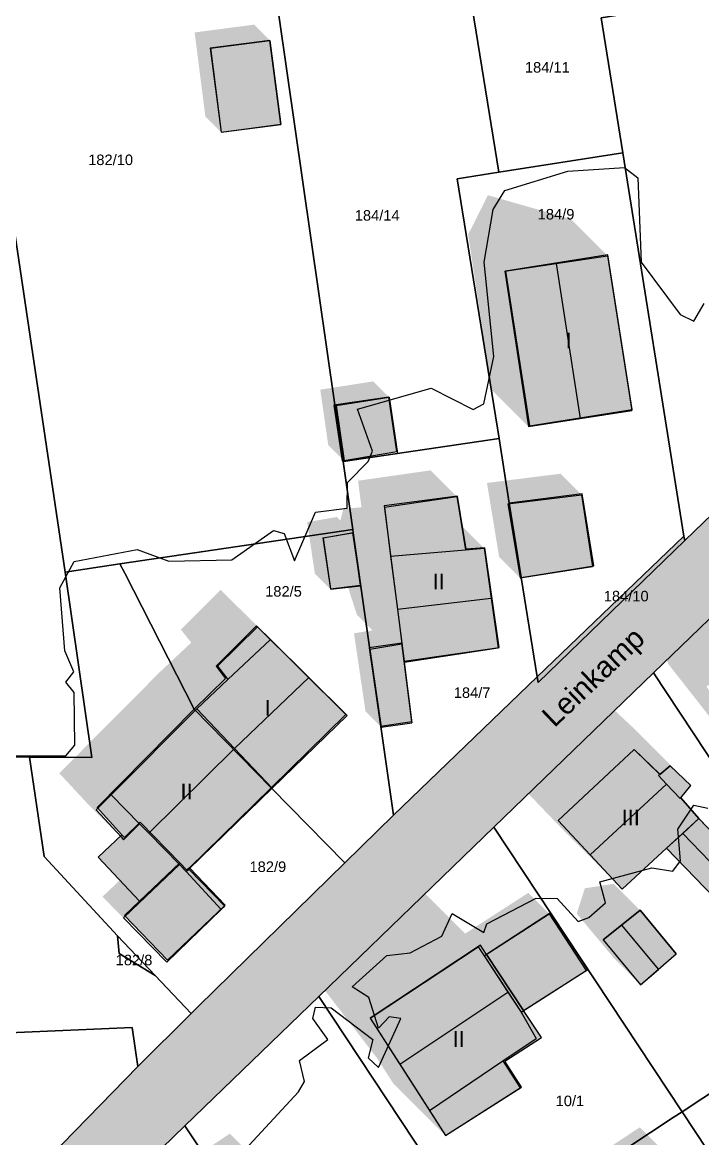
# Model space of a CAD drawing. Header units: millimetres. Extents: x 238 to 3518, y -74 to 2735.
# Drawn here: x 1843.6 to 1908.3, y 1131.8 to 1238 of the extents above; entities that cross this region are included whole.
import ezdxf
from ezdxf.enums import TextEntityAlignment as Align

# ---------------------------------------------------------------- set-up
doc = ezdxf.new("R2010")
doc.units = ezdxf.units.MM
for name, color, linetype in [('LP_Flurstueck_bez', 7, 'Continuous'), ('LP_Flurstuecke', 8, 'Continuous'), ('LP_Gebaeude_Dachaufsicht', 9, 'Continuous'), ('LP_Gebaeude_Dachschatten', 253, 'Continuous'), ('LP_Gebaeude_F', 254, 'Continuous'), ('LP_Gebaeude_Geschosszahl', 7, 'Continuous'), ('LP_Gebaeude_Schatten', 7, 'Continuous'), ('LP_Gebaeude_U', 7, 'Continuous'), ('LP_Topographie_Hoehenlinien', 8, 'Continuous'), ('LP_Verkehr_Strassen', 9, 'Continuous'), ('LP_Verkehr_Strassennamen', 7, 'Continuous')]:
    doc.layers.add(name, color=color, linetype=linetype)
doc.styles.get("Standard").update_dxf_attribs({"font": 'arial.ttf'})

msp = doc.modelspace()

# ---------------------------------------------------------------- hatches: boundary and pattern name
at = {"layer": 'LP_Gebaeude_Dachschatten'}
for points in [[(1889.51, 1214.34), (1891.74, 1199.55), (1896.67, 1200.32), (1894.39, 1215.08)], [(1888.2, 1183.23), (1887.54, 1187.97), (1885.76, 1187.82), (1878.63, 1187.23), (1879.27, 1182.18)], [(1863.76, 1168.92), (1860.17, 1172.7), (1852.02, 1164.51), (1854.73, 1161.73), (1855.6, 1160.85)], [(1904.9, 1165.53), (1904.14, 1166.35), (1904.25, 1166.46), (1901.83, 1168.82), (1894.58, 1162.05), (1897.63, 1158.79)], [(1911.06, 1156.03), (1912.43, 1157.27), (1912.6, 1157.42), (1907.98, 1162.24), (1906.44, 1160.83)], [(1906.44, 1160.83), (1904.91, 1159.42), (1909.46, 1154.71), (1910.22, 1155.27), (1911.06, 1156.03)], [(1905.81, 1149.36), (1902.38, 1153.53), (1900.62, 1152.11), (1904.12, 1147.89)], [(1898.85, 1150.7), (1902.42, 1146.42), (1904.12, 1147.89), (1900.62, 1152.11)], [(1889.8, 1145.72), (1887.53, 1149.17), (1886.97, 1150.04), (1876.68, 1143.26), (1879.5, 1138.86)]]:
    msp.add_hatch(color=253, dxfattribs=at).paths.add_polyline_path(points)
at = {"layer": 'LP_Gebaeude_F'}
for points in [[(1861.45, 1235.58), (1862.49, 1227.59), (1868.17, 1228.33), (1867.13, 1236.32)], [(1889.55, 1214.36), (1891.85, 1199.64), (1901.62, 1201.17), (1899.31, 1215.89)], [(1873.22, 1201.58), (1874.01, 1196.29), (1879.23, 1197.17), (1878.45, 1202.36)], [(1878, 1192.01), (1879.69, 1178.93), (1879.91, 1177.23), (1888.95, 1178.52), (1887.59, 1188.02), (1885.81, 1187.88), (1885.01, 1192.92)], [(1889.93, 1192.27), (1891.06, 1185.2), (1897.96, 1186.31), (1896.87, 1193.14)], [(1872.2, 1188.94), (1872.9, 1184.11), (1875.75, 1184.45), (1875.06, 1189.43)], [(1859.91, 1172.65), (1867.25, 1165.18), (1874.35, 1172.14), (1865.85, 1180.59), (1862.01, 1176.74), (1862.9, 1175.58)], [(1876.59, 1178.48), (1877.68, 1171.04), (1880.65, 1171.47), (1879.91, 1177.23), (1879.69, 1178.93)], [(1850.69, 1163.29), (1853.04, 1160.71), (1853.29, 1160.44), (1854.78, 1161.9), (1858.57, 1158.03), (1859.24, 1157.32), (1859.48, 1157.55), (1867.25, 1165.18), (1859.91, 1172.65)], [(1894.58, 1162.05), (1900.68, 1155.53), (1904.91, 1159.42), (1907.98, 1162.24), (1906.26, 1164.22), (1907.22, 1165.39), (1905.23, 1167.25), (1904.26, 1166.45), (1901.83, 1168.82)], [(1850.77, 1158.57), (1854.73, 1154.39), (1858.57, 1158.03), (1854.78, 1161.9), (1853.29, 1160.44), (1853.04, 1160.71)], [(1904.91, 1159.42), (1909.46, 1154.71), (1910.22, 1155.27), (1912.43, 1157.27), (1912.6, 1157.42), (1907.98, 1162.24)], [(1853.29, 1153.02), (1857.37, 1148.75), (1862.87, 1154), (1859.48, 1157.55), (1859.24, 1157.32), (1858.57, 1158.03), (1854.73, 1154.39)], [(1887.76, 1149.31), (1891.29, 1143.96), (1897.41, 1147.89), (1893.86, 1153.26)], [(1898.85, 1150.7), (1902.42, 1146.42), (1905.81, 1149.36), (1902.38, 1153.53)], [(1876.68, 1143.26), (1883.86, 1132.06), (1891.08, 1136.67), (1889.49, 1139.16), (1892.98, 1141.39), (1891.29, 1143.96), (1887.76, 1149.31), (1887.19, 1150.18)]]:
    msp.add_hatch(color=254, dxfattribs=at).paths.add_polyline_path(points)
at = {"layer": 'LP_Gebaeude_Schatten'}
for points in [[(1867.14, 1236.32), (1861.47, 1235.57), (1862.49, 1227.57), (1860.99, 1229.07), (1859.97, 1237.07), (1865.64, 1237.82), (1867.14, 1236.32)], [(1889.51, 1214.34), (1891.74, 1199.55), (1888.24, 1203.05), (1886.01, 1217.84), (1887.89, 1221.58), (1895.77, 1219.32), (1899.27, 1215.82), (1889.51, 1214.34)], [(1871.93, 1203.07), (1876.98, 1203.86), (1878.48, 1202.36), (1873.43, 1201.57), (1874.19, 1196.29), (1872.69, 1197.79), (1871.93, 1203.07)], [(1873.51, 1190.95), (1873.85, 1190.6), (1874.13, 1191.73), (1875.85, 1191.87), (1875.53, 1194.4), (1882.44, 1195.39), (1884.94, 1192.89), (1878.03, 1191.9), (1878.63, 1187.23), (1879.27, 1182.18), (1879.7, 1178.87), (1876.64, 1178.38), (1877.74, 1170.94), (1876.24, 1172.44), (1875.14, 1179.88), (1876.9, 1180.16), (1875.42, 1181.64), (1874.7, 1183.87), (1874.57, 1184.26), (1875.75, 1184.4), (1875.01, 1189.45), (1872.19, 1188.96), (1872.91, 1184.07), (1871.41, 1185.57), (1870.69, 1190.46), (1873.51, 1190.95)], [(1887.8, 1194.19), (1894.8, 1195.07), (1896.8, 1193.07), (1889.8, 1192.19), (1890.96, 1185.15), (1888.96, 1187.15), (1887.8, 1194.19)], [(1885.76, 1187.82), (1885.39, 1190.11), (1887.54, 1187.97), (1885.76, 1187.82)], [(1905.05, 1176.98), (1904.2, 1179.32), (1912.74, 1184.16), (1920.73, 1189.48), (1924.73, 1185.48), (1916.74, 1180.16), (1908.7, 1174.82), (1914.4, 1166.15), (1910.4, 1170.15), (1905.05, 1176.98)], [(1849.47, 1163.99), (1847.08, 1166.56), (1848.52, 1168.01), (1856.67, 1176.2), (1859.64, 1178.99), (1858.66, 1180.24), (1862.45, 1184.01), (1863.68, 1182.79), (1865.33, 1181.17), (1870.99, 1175.54), (1874.49, 1172.04), (1867.18, 1179.29), (1865.95, 1180.51), (1862.16, 1176.74), (1863.14, 1175.49), (1860.17, 1172.7), (1852.02, 1164.51), (1850.58, 1163.06), (1852.97, 1160.49), (1853.21, 1160.23), (1849.71, 1163.73), (1849.47, 1163.99)], [(1890.13, 1166.29), (1889.08, 1167.55), (1896.33, 1174.32), (1897.25, 1173.46), (1898.75, 1171.96), (1898.76, 1171.95), (1899.73, 1172.75), (1901.72, 1170.89), (1907.22, 1165.39), (1905.23, 1167.25), (1904.26, 1166.45), (1904.25, 1166.46), (1901.83, 1168.82), (1894.58, 1162.05), (1897.63, 1158.79), (1900.68, 1155.53), (1895.18, 1161.03), (1890.13, 1166.29)], [(1854.73, 1161.73), (1855.6, 1160.85), (1858.52, 1157.88), (1854.65, 1154.19), (1853.2, 1152.81), (1857.31, 1148.59), (1855.31, 1150.59), (1851.2, 1154.81), (1852.65, 1156.19), (1856.49, 1159.86), (1855.67, 1160.69), (1854.7, 1161.7), (1854.73, 1161.73)], [(1904.85, 1159.36), (1904.91, 1159.42), (1909.46, 1154.71), (1905.96, 1158.21), (1904.85, 1159.36)], [(1877.32, 1139.46), (1872, 1146.36), (1871.68, 1148.26), (1881.47, 1155.54), (1885.72, 1151.29), (1891.73, 1155.17), (1893.73, 1153.17), (1887.53, 1149.17), (1886.97, 1150.04), (1876.68, 1143.26), (1879.5, 1138.86), (1882.32, 1134.46), (1883.86, 1132.06), (1878.86, 1137.06), (1877.32, 1139.46)], [(1896.35, 1153.2), (1897.12, 1155.61), (1899.88, 1156.03), (1902.38, 1153.53), (1898.85, 1150.7), (1902.42, 1146.42), (1899.92, 1148.92), (1896.35, 1153.2)], [(1887.53, 1149.17), (1891.07, 1143.8), (1889.8, 1145.72), (1887.53, 1149.17)], [(1894.66, 1122.79), (1900.57, 1113.9), (1897.57, 1116.9), (1891.66, 1125.79), (1902.36, 1132.86), (1905.36, 1129.86), (1894.66, 1122.79)], [(1860.86, 1130.62), (1863.32, 1132.25), (1864.82, 1130.75), (1862.36, 1129.12), (1865.46, 1124.42), (1863.96, 1125.92), (1860.86, 1130.62)]]:
    msp.add_hatch(color=7, dxfattribs=at).paths.add_polyline_path(points)
at = {"layer": 'LP_Verkehr_Strassen'}
msp.add_hatch(color=9, dxfattribs=at).paths.add_polyline_path([(1762.09, 1014.19), (1772.74, 1016.14), (1782.35, 1032.53), (1785.68, 1038.22), (1786.08, 1038.9), (1792.17, 1049.14), (1795.93, 1054.77), (1797.94, 1057.91), (1805.46, 1069.23), (1812.57, 1079.6), (1819.79, 1089.1), (1820.24, 1089.7), (1827.54, 1099.01), (1835.47, 1108), (1841.32, 1114.62), (1843.89, 1117.21), (1853.55, 1127.65), (1859.03, 1133), (1871.79, 1145.32), (1888.46, 1161.43), (1903.67, 1176.12), (1913.33, 1185.44), (1922.65, 1194.45), (1935.99, 1207.35), (1953.58, 1224.42), (1970.11, 1240.43), (1980.84, 1250.78), (1991.58, 1261.13), (1997.38, 1266.84), (2031.56, 1300.5), (2009.2, 1299.23), (2009.79, 1296.6), (2009.58, 1290.5), (2006.92, 1285.54), (1999.31, 1277.33), (1987.5, 1266.1), (1973.42, 1253.25), (1962.46, 1242.66), (1932.11, 1213.28), (1906.63, 1188.71), (1906.56, 1189.14), (1892.58, 1175.72), (1878.9, 1162.57), (1874.27, 1158.02), (1860.35, 1144.39), (1859.64, 1143.69), (1854.57, 1138.64), (1838.96, 1122.66), (1829.79, 1113.1), (1817.42, 1097.96), (1805.16, 1082.76), (1796.73, 1071.75), (1788.15, 1058.9), (1781.54, 1049.97), (1772.52, 1032.74), (1768.67, 1025.36), (1765.47, 1019.52), (1765.24, 1019.14), (1763.72, 1016.71)])

# ---------------------------------------------------------------- linework, layer by layer
at = {"layer": 'LP_Flurstuecke', "color": 8}
for points in [[(1880.79, 1274.12), (1886.04, 1241.64), (1888.93, 1223.76), (1900.73, 1225.62), (1898.66, 1238.46), (1906.82, 1239.78), (1900.05, 1279.96), (1892.32, 1278.07)], [(1836.11, 1265.11), (1836.32, 1260.97), (1836.61, 1259.87), (1836.85, 1258.34), (1837.57, 1253.43), (1838.51, 1247.12), (1842.87, 1217.76), (1847.63, 1185.71), (1852.86, 1186.48), (1875.03, 1189.77), (1874.1, 1196.24), (1873.32, 1201.62), (1867.99, 1238.72), (1866.51, 1248.97), (1863.45, 1270.45), (1863.31, 1271.41)], [(1898.66, 1238.46), (1900.73, 1225.62), (1906.56, 1189.14), (1906.63, 1188.71), (1932.11, 1213.28), (1932.02, 1213.76), (1926.85, 1243.1), (1906.82, 1239.78)], [(1867.99, 1238.72), (1873.32, 1201.62), (1874.1, 1196.24), (1888.95, 1198.42), (1884.95, 1223.15), (1888.93, 1223.76), (1886.04, 1241.64), (1870.37, 1239.11)], [(1884.95, 1223.15), (1888.95, 1198.42), (1889.93, 1192.27), (1891.06, 1185.2), (1892.58, 1175.72), (1906.56, 1189.14), (1900.73, 1225.62), (1888.93, 1223.76)], [(1778.98, 1168.58), (1844.26, 1168.1), (1850.18, 1168.07), (1847.63, 1185.71), (1842.87, 1217.76), (1828.35, 1217.76), (1780.03, 1217.74), (1780.8, 1216.96), (1779.01, 1169.05)], [(1874.1, 1196.24), (1875.03, 1189.77), (1875.06, 1189.43), (1878.9, 1162.57), (1892.58, 1175.72), (1891.06, 1185.2), (1889.93, 1192.27), (1888.95, 1198.42)], [(1852.86, 1186.48), (1853.31, 1185.59), (1859.91, 1172.65), (1867.25, 1165.18), (1874.27, 1158.02), (1878.9, 1162.57), (1875.06, 1189.43), (1875.03, 1189.77)], [(1892.58, 1175.72), (1892.67, 1175.2), (1906.63, 1188.71), (1906.56, 1189.14)], [(1844.26, 1168.1), (1845.63, 1158.62), (1852.63, 1151.07), (1856.2, 1147.31), (1859.64, 1143.69), (1860.35, 1144.39), (1874.27, 1158.02), (1867.25, 1165.18), (1859.91, 1172.65), (1853.31, 1185.59), (1852.86, 1186.48), (1847.63, 1185.71), (1850.18, 1168.07)], [(1903.67, 1176.12), (1923.71, 1145.79), (1926.85, 1141.03), (1937.78, 1148.24), (1913.33, 1185.44)], [(1888.46, 1161.43), (1906.37, 1134.34), (1923.71, 1145.79), (1903.67, 1176.12)], [(1778.87, 1139.15), (1828.37, 1141.25), (1854.03, 1142.34), (1854.57, 1138.64), (1859.64, 1143.69), (1856.2, 1147.31), (1852.79, 1149.4), (1852.63, 1151.07), (1845.63, 1158.62), (1844.26, 1168.1), (1778.98, 1168.58)], [(1871.79, 1145.32), (1887.35, 1121.78), (1888.16, 1122.31), (1905.54, 1133.79), (1906.37, 1134.34), (1888.46, 1161.43)], [(1852.63, 1151.07), (1852.79, 1149.4), (1856.2, 1147.31)], [(1906.37, 1134.34), (1923.09, 1109.06), (1940.38, 1120.55), (1926.85, 1141.03), (1923.71, 1145.79)], [(1859.03, 1133), (1867.31, 1120.51), (1863.42, 1116.72), (1872.15, 1103.8), (1870.34, 1102.86), (1873.41, 1098.32), (1874.25, 1098.87), (1893.9, 1111.87), (1887.35, 1121.78), (1871.79, 1145.32)], [(1778.56, 1134.29), (1797.13, 1134.38), (1794.51, 1115.21), (1794.11, 1112.31), (1793.48, 1107.65), (1792.69, 1101.87), (1792.59, 1101.12), (1808.38, 1099.11), (1817.42, 1097.96), (1829.79, 1113.1), (1838.96, 1122.66), (1854.57, 1138.64), (1854.03, 1142.34), (1828.37, 1141.25), (1778.87, 1139.15)], [(1887.35, 1121.78), (1893.9, 1111.87), (1903.68, 1097.07), (1904.1, 1096.43), (1923.09, 1109.06), (1906.37, 1134.34), (1905.54, 1133.79), (1888.16, 1122.31)], [(1853.55, 1127.65), (1870.34, 1102.86), (1872.15, 1103.8), (1863.42, 1116.72), (1867.31, 1120.51), (1859.03, 1133)]]:
    msp.add_lwpolyline(points, close=True, dxfattribs=at)
for points in [[(1962.46, 1242.66), (1932.11, 1213.28), (1906.63, 1188.71), (1892.67, 1175.2), (1892.58, 1175.72), (1878.9, 1162.57), (1874.27, 1158.02), (1860.35, 1144.39), (1859.64, 1143.69), (1854.57, 1138.64), (1838.96, 1122.66), (1829.79, 1113.1), (1817.42, 1097.96), (1805.16, 1082.76), (1796.73, 1071.75), (1788.15, 1058.9), (1781.54, 1049.97), (1772.52, 1032.74)], [(1786.08, 1038.9), (1792.17, 1049.14), (1795.93, 1054.77), (1797.94, 1057.91), (1805.46, 1069.23), (1812.57, 1079.6), (1819.79, 1089.1), (1820.24, 1089.7), (1827.54, 1099.01), (1835.47, 1108), (1841.32, 1114.62), (1843.89, 1117.21), (1853.55, 1127.65), (1859.03, 1133), (1871.79, 1145.32), (1888.46, 1161.43), (1903.67, 1176.12), (1913.33, 1185.44), (1922.65, 1194.45), (1935.99, 1207.35), (1953.58, 1224.42), (1970.11, 1240.43)]]:
    msp.add_lwpolyline(points, dxfattribs=at)
at = {"layer": 'LP_Gebaeude_Dachaufsicht', "color": 9}
for p, q in [((1861.47, 1235.57, 77.74), (1867.14, 1236.32, 77.74)), ((1867.14, 1236.32, 77.74), (1868.19, 1228.32, 77.74)), ((1861.47, 1235.57, 77.74), (1862.49, 1227.57, 77.74)), ((1862.49, 1227.57, 77.74), (1868.19, 1228.32, 77.74)), ((1894.39, 1215.08, 84.97), (1899.27, 1215.82, 81.29)), ((1899.27, 1215.82, 81.29), (1901.6, 1201.09, 81.29)), ((1889.51, 1214.34, 81.29), (1894.39, 1215.08, 84.97)), ((1894.39, 1215.08, 84.97), (1896.67, 1200.32, 84.97)), ((1889.51, 1214.34, 81.29), (1891.74, 1199.55, 81.29)), ((1873.43, 1201.57, 78.28), (1878.48, 1202.36, 78.28)), ((1878.48, 1202.36, 78.28), (1879.28, 1196.99, 78.28)), ((1873.43, 1201.57, 78.28), (1874.19, 1196.29, 78.28)), ((1896.67, 1200.32, 84.97), (1901.6, 1201.09, 81.29)), ((1891.74, 1199.55, 81.29), (1896.67, 1200.32, 84.97)), ((1874.19, 1196.29, 78.28), (1879.28, 1196.99, 78.28)), ((1878.03, 1191.9, 79.56), (1884.94, 1192.89, 79.56)), ((1884.94, 1192.89, 79.56), (1885.76, 1187.82, 79.56)), ((1889.8, 1192.19, 79.41), (1896.8, 1193.07, 79.41)), ((1896.8, 1193.07, 79.41), (1897.86, 1186.24, 79.41)), ((1878.03, 1191.9, 79.56), (1878.63, 1187.23, 79.56)), ((1889.8, 1192.19, 79.41), (1890.96, 1185.15, 79.41)), ((1872.19, 1188.96, 78.22), (1875.01, 1189.45, 78.22)), ((1875.01, 1189.45, 78.22), (1875.75, 1184.4, 78.22)), ((1872.19, 1188.96, 78.22), (1872.91, 1184.07, 78.22)), ((1878.63, 1187.23, 79.56), (1885.76, 1187.82, 79.56)), ((1878.63, 1187.23, 82.5), (1885.76, 1187.82, 82.5)), ((1878.63, 1187.23, 82.5), (1879.27, 1182.18, 84.91)), ((1885.76, 1187.82, 82.5), (1887.54, 1187.97, 82.5)), ((1887.54, 1187.97, 82.5), (1888.2, 1183.23, 84.91)), ((1890.96, 1185.15, 79.41), (1897.86, 1186.24, 79.41)), ((1872.91, 1184.07, 78.22), (1875.75, 1184.4, 78.22)), ((1879.27, 1182.18, 84.91), (1888.2, 1183.23, 84.91)), ((1888.2, 1183.23, 84.91), (1888.87, 1178.5, 82.5)), ((1879.27, 1182.18, 84.91), (1879.7, 1178.87, 83.33)), ((1862.16, 1176.74, 81.58), (1865.95, 1180.51, 81.58)), ((1865.95, 1180.51, 81.58), (1867.18, 1179.29, 81.58)), ((1863.14, 1175.49, 81.58), (1867.18, 1179.29, 81.58)), ((1867.18, 1179.29, 81.58), (1870.83, 1175.67, 84.55)), ((1876.64, 1178.38, 78.88), (1879.7, 1178.87, 78.88)), ((1879.7, 1178.87, 83.33), (1879.92, 1177.14, 82.5)), ((1879.7, 1178.87, 78.88), (1879.92, 1177.14, 78.88)), ((1879.92, 1177.14, 82.5), (1888.87, 1178.5, 82.5)), ((1876.64, 1178.38, 78.88), (1877.74, 1170.94, 78.88)), ((1862.16, 1176.74, 81.58), (1863.14, 1175.49, 81.58)), ((1879.92, 1177.14, 78.88), (1880.66, 1171.37, 78.88)), ((1860.17, 1172.7, 81.58), (1863.14, 1175.49, 81.58)), ((1863.76, 1168.92, 84.55), (1870.83, 1175.67, 84.55)), ((1870.83, 1175.67, 84.55), (1874.49, 1172.04, 81.58)), ((1852.02, 1164.51, 81.6), (1860.17, 1172.7, 81.6)), ((1860.17, 1172.7, 81.6), (1863.76, 1168.92, 84.54)), ((1860.17, 1172.7, 81.58), (1863.76, 1168.92, 84.55)), ((1867.36, 1165.13, 81.58), (1874.49, 1172.04, 81.58)), ((1877.74, 1170.94, 78.88), (1880.66, 1171.37, 78.88)), ((1855.6, 1160.85, 84.54), (1863.76, 1168.92, 84.54)), ((1863.76, 1168.92, 84.55), (1867.36, 1165.13, 81.58)), ((1863.76, 1168.92, 84.54), (1867.36, 1165.13, 81.6)), ((1894.58, 1162.05, 84.46), (1901.83, 1168.82, 84.46)), ((1901.83, 1168.82, 84.46), (1904.25, 1166.46, 86.87)), ((1904.26, 1166.45, 84.46), (1905.23, 1167.25, 84.46)), ((1905.23, 1167.25, 84.46), (1907.22, 1165.39, 84.46)), ((1904.14, 1166.35, 86.87), (1904.25, 1166.46, 86.87)), ((1904.14, 1166.35, 84.46), (1904.25, 1166.46, 84.46)), ((1904.14, 1166.35, 84.46), (1904.9, 1165.53, 84.46)), ((1904.14, 1166.35, 86.87), (1904.9, 1165.53, 87.67)), ((1904.25, 1166.46, 84.46), (1904.26, 1166.45, 84.46)), ((1859.41, 1157.42, 81.6), (1867.36, 1165.13, 81.6)), ((1897.63, 1158.79, 87.67), (1904.9, 1165.53, 87.67)), ((1904.9, 1165.53, 84.46), (1906.2, 1164.15, 84.46)), ((1904.9, 1165.53, 87.67), (1906.2, 1164.15, 86.32)), ((1906.26, 1164.22, 84.46), (1907.22, 1165.39, 84.46)), ((1850.58, 1163.06, 81.6), (1852.02, 1164.51, 81.6)), ((1852.02, 1164.51, 81.6), (1854.73, 1161.73, 81.6)), ((1852.02, 1164.51, 81.6), (1854.73, 1161.73, 83.83)), ((1906.2, 1164.15, 86.32), (1906.26, 1164.22, 86.33)), ((1906.2, 1164.15, 84.46), (1906.26, 1164.22, 84.46)), ((1906.26, 1164.22, 86.33), (1907.98, 1162.24, 84.46)), ((1850.58, 1163.06, 81.6), (1852.97, 1160.49, 81.6)), ((1853.21, 1160.23, 81.6), (1854.73, 1161.73, 81.6)), ((1854.73, 1161.73, 83.83), (1855.6, 1160.85, 84.54)), ((1894.58, 1162.05, 84.46), (1897.63, 1158.79, 87.67)), ((1904.91, 1159.42, 84.46), (1907.98, 1162.24, 84.46)), ((1906.44, 1160.83, 83.11), (1907.98, 1162.24, 81.66)), ((1907.98, 1162.24, 81.66), (1912.6, 1157.42, 81.66)), ((1852.97, 1160.49, 81.6), (1853.21, 1160.23, 81.6)), ((1855.6, 1160.85, 84.54), (1858.52, 1157.88, 82.15)), ((1904.91, 1159.42, 81.66), (1906.44, 1160.83, 83.11)), ((1906.44, 1160.83, 83.11), (1911.06, 1156.03, 83.11)), ((1900.68, 1155.53, 84.46), (1904.91, 1159.42, 84.46)), ((1904.91, 1159.42, 81.66), (1909.46, 1154.71, 81.66)), ((1897.63, 1158.79, 87.67), (1900.68, 1155.53, 84.46)), ((1854.65, 1154.19, 79.52), (1858.52, 1157.88, 79.52)), ((1858.52, 1157.88, 79.52), (1859.17, 1157.19, 79.52)), ((1858.52, 1157.88, 82.15), (1859.17, 1157.19, 81.6)), ((1859.17, 1157.19, 81.6), (1859.41, 1157.42, 81.6)), ((1859.17, 1157.19, 79.52), (1859.41, 1157.42, 79.52)), ((1859.41, 1157.42, 79.52), (1862.84, 1153.92, 79.52)), ((1859.17, 1157.19, 79.52), (1862.5, 1153.59, 79.52)), ((1853.2, 1152.81, 79.52), (1854.65, 1154.19, 79.52)), ((1857.31, 1148.59, 79.52), (1862.5, 1153.59, 79.52)), ((1862.5, 1153.59, 79.52), (1862.84, 1153.92, 79.52)), ((1887.53, 1149.17, 79.6), (1893.73, 1153.17, 79.6)), ((1893.73, 1153.17, 79.6), (1897.26, 1147.79, 79.6)), ((1900.62, 1152.11, 82.25), (1902.38, 1153.53, 80.75)), ((1902.38, 1153.53, 80.75), (1905.81, 1149.36, 80.75)), ((1853.2, 1152.81, 79.52), (1857.31, 1148.59, 79.52)), ((1898.85, 1150.7, 80.75), (1900.62, 1152.11, 82.25)), ((1900.62, 1152.11, 82.25), (1904.12, 1147.89, 82.25)), ((1876.68, 1143.26, 84.37), (1886.97, 1150.04, 84.37)), ((1886.97, 1150.04, 84.37), (1887.53, 1149.17, 84.96)), ((1898.85, 1150.7, 80.75), (1902.42, 1146.42, 80.75)), ((1887.53, 1149.17, 84.96), (1889.8, 1145.72, 87.32)), ((1887.53, 1149.17, 79.6), (1891.07, 1143.8, 79.6)), ((1904.12, 1147.89, 82.25), (1905.81, 1149.36, 80.75)), ((1891.07, 1143.8, 79.6), (1897.26, 1147.79, 79.6)), ((1902.42, 1146.42, 80.75), (1904.12, 1147.89, 82.25)), ((1879.5, 1138.86, 87.32), (1889.8, 1145.72, 87.32)), ((1889.8, 1145.72, 87.32), (1891.07, 1143.8, 86.01)), ((1891.07, 1143.8, 86.01), (1892.5, 1141.31, 84.37)), ((1876.68, 1143.26, 84.37), (1879.5, 1138.86, 87.32)), ((1889.32, 1139.17, 84.37), (1892.5, 1141.31, 84.37)), ((1882.32, 1134.46, 84.37), (1889.32, 1139.17, 84.37)), ((1889.32, 1139.17, 84.37), (1890.97, 1136.6, 84.37)), ((1879.5, 1138.86, 87.32), (1882.32, 1134.46, 84.37)), ((1883.86, 1132.06, 84.37), (1890.97, 1136.6, 84.37)), ((1882.32, 1134.46, 84.37), (1883.86, 1132.06, 84.37))]:
    msp.add_line(p, q, dxfattribs=at)
at = {"layer": 'LP_Gebaeude_U', "color": 7}
for points in [[(1861.45, 1235.58), (1862.49, 1227.59), (1868.17, 1228.33), (1867.13, 1236.32)], [(1889.55, 1214.36), (1891.85, 1199.64), (1901.62, 1201.17), (1899.31, 1215.89)], [(1873.22, 1201.58), (1874.01, 1196.29), (1879.23, 1197.17), (1878.45, 1202.36)], [(1878, 1192.01), (1879.69, 1178.93), (1879.91, 1177.23), (1888.95, 1178.52), (1887.59, 1188.02), (1885.81, 1187.88), (1885.01, 1192.92)], [(1889.93, 1192.27), (1891.06, 1185.2), (1897.96, 1186.31), (1896.87, 1193.14)], [(1872.2, 1188.94), (1872.9, 1184.11), (1875.75, 1184.45), (1875.06, 1189.43)], [(1859.91, 1172.65), (1867.25, 1165.18), (1874.35, 1172.14), (1865.85, 1180.59), (1862.01, 1176.74), (1862.9, 1175.58)], [(1876.59, 1178.48), (1877.68, 1171.04), (1880.65, 1171.47), (1879.91, 1177.23), (1879.69, 1178.93)], [(1850.69, 1163.29), (1853.04, 1160.71), (1853.29, 1160.44), (1854.78, 1161.9), (1858.57, 1158.03), (1859.24, 1157.32), (1859.48, 1157.55), (1867.25, 1165.18), (1859.91, 1172.65)], [(1894.58, 1162.05), (1900.68, 1155.53), (1904.91, 1159.42), (1907.98, 1162.24), (1906.26, 1164.22), (1907.22, 1165.39), (1905.23, 1167.25), (1904.26, 1166.45), (1901.83, 1168.82)], [(1850.77, 1158.57), (1854.73, 1154.39), (1858.57, 1158.03), (1854.78, 1161.9), (1853.29, 1160.44), (1853.04, 1160.71)], [(1904.91, 1159.42), (1909.46, 1154.71), (1910.22, 1155.27), (1912.43, 1157.27), (1912.6, 1157.42), (1907.98, 1162.24)], [(1853.29, 1153.02), (1857.37, 1148.75), (1862.87, 1154), (1859.48, 1157.55), (1859.24, 1157.32), (1858.57, 1158.03), (1854.73, 1154.39)], [(1887.76, 1149.31), (1891.29, 1143.96), (1897.41, 1147.89), (1893.86, 1153.26)], [(1898.85, 1150.7), (1902.42, 1146.42), (1905.81, 1149.36), (1902.38, 1153.53)], [(1876.68, 1143.26), (1883.86, 1132.06), (1891.08, 1136.67), (1889.49, 1139.16), (1892.98, 1141.39), (1891.29, 1143.96), (1887.76, 1149.31), (1887.19, 1150.18)]]:
    msp.add_lwpolyline(points, close=True, dxfattribs=at)
at = {"layer": 'LP_Topographie_Hoehenlinien', "color": 8}
for points in [[(1835.17, 1168.22), (1847.7, 1168.22), (1848.56, 1169.22), (1848.5, 1174.23), (1847.71, 1175.22), (1848.48, 1176.22), (1847.62, 1178.22), (1847.12, 1184.22), (1848.5, 1186.71), (1854.5, 1187.85), (1857.5, 1186.76), (1863.5, 1186.86), (1867.49, 1189.66), (1868.49, 1189.39), (1869.49, 1186.77), (1871.49, 1191.41), (1874.49, 1191.78), (1874.51, 1194.22), (1876.5, 1196.22), (1876.9, 1197.22), (1875.48, 1201.22), (1882.49, 1203.21), (1886.49, 1201.17), (1887.49, 1201.72), (1888.45, 1206.22), (1887.55, 1215.22), (1888.39, 1220.22), (1889.49, 1222.02), (1895.49, 1223.86), (1900.89, 1224.22), (1902.17, 1223.22), (1902.47, 1215.22), (1906.2, 1210.22), (1907.49, 1209.6), (1908.49, 1211.26)], [(1859.67, 1125.22), (1869.87, 1136.22), (1870.43, 1137.22), (1869.96, 1139.22), (1872.66, 1141.22), (1871.23, 1143.22), (1871.49, 1144.29), (1872.96, 1144.22), (1876.93, 1141.22), (1876.49, 1139.48), (1877.49, 1138.54), (1879.59, 1143.22), (1878.49, 1143.36), (1877.49, 1142.29), (1876.54, 1145.22), (1874.96, 1146.22), (1878.26, 1149.22), (1880.49, 1149.46), (1883.49, 1151.06), (1884.49, 1153.21), (1887.49, 1151.41), (1887.8, 1152.22), (1892.49, 1154.66), (1894.49, 1154.64), (1896.49, 1152.46), (1897.49, 1152.82), (1899.08, 1154.22), (1898.54, 1156.22), (1903.49, 1157.57), (1905.49, 1157.24), (1906.22, 1158.22), (1905.97, 1161.22), (1907.49, 1163.52), (1908.84, 1163.22)]]:
    msp.add_lwpolyline(points, dxfattribs=at)

# ---------------------------------------------------------------- texts
at = {"layer": 'LP_Flurstueck_bez', "color": 7}
for s, p in [('184/11', (1893.55, 1233.75)), ('182/10', (1851.97, 1224.95)), ('184/14', (1877.35, 1219.66)), ('184/9', (1894.38, 1219.77)), ('182/5', (1868.43, 1183.87)), ('184/10', (1901.06, 1183.42)), ('184/7', (1886.39, 1174.23)), ('182/9', (1866.94, 1157.66)), ('182/8', (1854.2, 1148.78)), ('10/1', (1895.7, 1135.37))]:
    msp.add_text(s, height=1, dxfattribs=at).set_placement(p, align=Align.MIDDLE_CENTER)
at = {"layer": 'LP_Gebaeude_Geschosszahl', "color": 7}
for s, p in [('I', (1895.58, 1207.76)), ('II', (1883.21, 1184.8)), ('I', (1866.92, 1172.79)), ('II', (1859.2, 1164.82)), ('III', (1901.49, 1162.35)), ('II', (1885.1, 1141.26))]:
    msp.add_text(s, height=1.5, dxfattribs=at).set_placement(p, align=Align.MIDDLE_CENTER)
at = {"layer": 'LP_Verkehr_Strassennamen', "color": 7}
msp.add_text('Leinkamp', height=2, rotation=43.5352, dxfattribs=at).set_placement((1897.91, 1175.73), align=Align.MIDDLE_CENTER)

doc.saveas('drawing.dxf')
